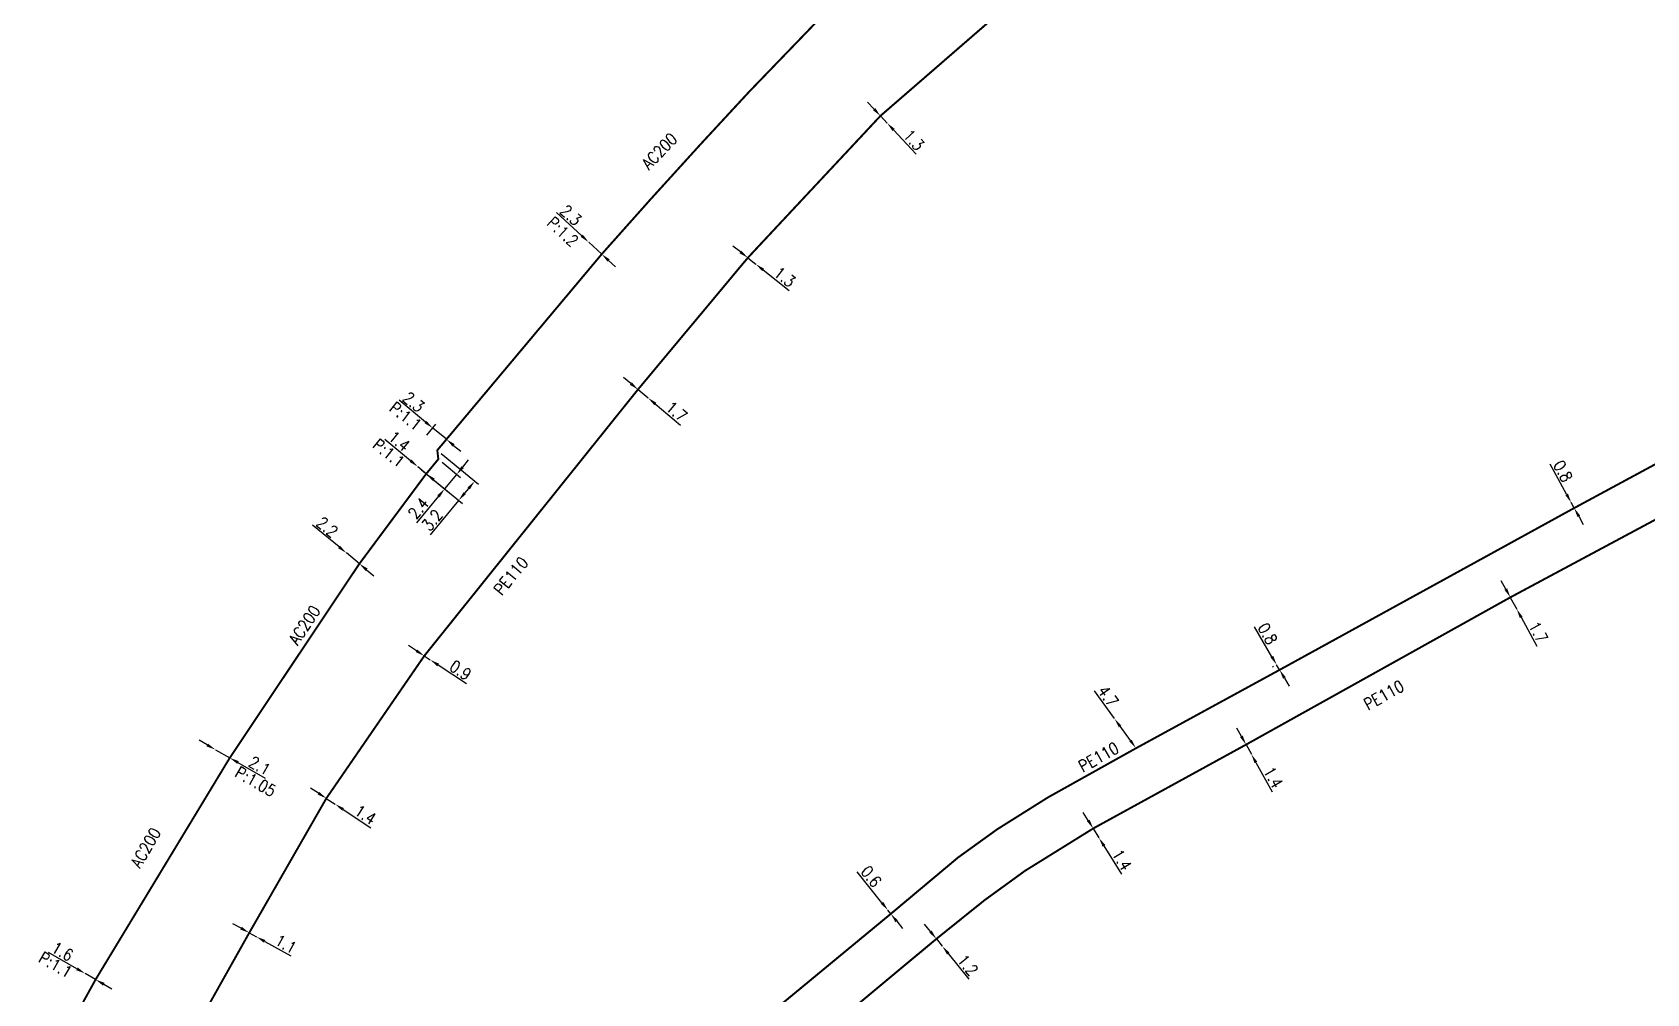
# Model space of a CAD drawing. Header units: millimetres. Extents: x 138988 to 140002, y 128990 to 130001.
# Drawn here: x 139490.1 to 139695.7, y 129465.4 to 129587.8 of the extents above; entities that cross this region are included whole.
import ezdxf
from ezdxf.enums import TextEntityAlignment as Align

# ---------------------------------------------------------------- set-up
doc = ezdxf.new("R2010")
doc.units = ezdxf.units.MM
doc.header["$PDMODE"] = 34
doc.linetypes.add('L_25_AP', pattern=[2000, 1000, 1000])
doc.linetypes.add('L_25_PE', pattern=[2000, 1000, 1000])
doc.layers.get('Defpoints').update_dxf_attribs({"linetype": 'CONTINUOUS'})
doc.layers.add('L_150', color=1, linetype='CONTINUOUS')
doc.styles.get("Standard").update_dxf_attribs({"font": 'romans.shx', "width": 0.85})
doc.dimstyles.get("Standard").update_dxf_attribs({"dimtxt": 1.5, "dimasz": 1.2, "dimexe": 0.625, "dimexo": 0.625, "dimgap": 0.25, "dimtad": 1, "dimdec": 1, "dimzin": 0, "dimdsep": 46, "dimtxsty": 'Standard', "dimcen": -0.5, "dimadec": 0, "dimazin": 0, "dimtfac": 1, "dimtdec": 1, "dimtmove": 0, "dimatfit": 3, "dimfxl": 0, "dimtolj": 1, "dimtzin": 0, "dimarcsym": 0})

# ---------------------------------------------------------------- blocks, each defined once
blk = doc.blocks.new('*D349')
at = {"layer": 'Defpoints', "color": 0, "linetype": 'Continuous', "transparency": 16777216}
for p in [(139517.75, 129473.12), (139518.67, 129472.61), (139518.67, 129472.61)]:
    blk.add_point(p, dxfattribs=at)
at = {"layer": 'L_150', "color": 0, "linetype": 'Continuous', "lineweight": -2, "transparency": 16777216}
for p, q in [((139516.7, 129473.7), (139515.65, 129474.28)), ((139517.75, 129473.12), (139518.67, 129472.61)), ((139519.72, 129472.03), (139523.06, 129470.17))]:
    blk.add_line(p, q, dxfattribs=at)
at = {"layer": 'L_150', "color": 0, "linetype": 'Continuous', "transparency": 16777216}
for points in [[(139516.8, 129473.88), (139516.6, 129473.53), (139517.75, 129473.12)], [(139519.82, 129472.2), (139519.62, 129471.85), (139518.67, 129472.61)]]:
    blk.add_solid(points, dxfattribs=at)
at = {"layer": 'L_150', "color": 0, "linetype": 'Continuous', "transparency": 16777216, "insert": (139522.4, 129471.68), "char_height": 1.5, "attachment_point": 5, "rotation": 330.9949}
blk.add_mtext('\\A1;1.1', dxfattribs=at)
blk = doc.blocks.new('*D350')
at = {"layer": 'Defpoints', "color": 0, "linetype": 'Continuous', "transparency": 16777216}
for p in [(139527.56, 129490.23), (139528.69, 129489.49), (139528.69, 129489.49)]:
    blk.add_point(p, dxfattribs=at)
at = {"layer": 'L_150', "color": 0, "linetype": 'Continuous', "lineweight": -2, "transparency": 16777216}
for p, q in [((139526.56, 129490.89), (139525.56, 129491.55)), ((139527.56, 129490.23), (139528.69, 129489.49)), ((139529.69, 129488.83), (139533.24, 129486.49))]:
    blk.add_line(p, q, dxfattribs=at)
at = {"layer": 'L_150', "color": 0, "linetype": 'Continuous', "transparency": 16777216}
for points in [[(139526.67, 129491.05), (139526.45, 129490.72), (139527.56, 129490.23)], [(139529.8, 129488.99), (139529.58, 129488.66), (139528.69, 129489.49)]]:
    blk.add_solid(points, dxfattribs=at)
at = {"layer": 'L_150', "color": 0, "linetype": 'Continuous', "transparency": 16777216, "insert": (139532.52, 129488.17), "char_height": 1.5, "attachment_point": 5, "rotation": 326.6802}
blk.add_mtext('\\A1;1.4', dxfattribs=at)
blk = doc.blocks.new('*D351')
at = {"layer": 'Defpoints', "color": 0, "linetype": 'Continuous', "transparency": 16777216}
for p in [(139540.03, 129508.37), (139540.79, 129507.87), (139540.79, 129507.87)]:
    blk.add_point(p, dxfattribs=at)
at = {"layer": 'L_150', "color": 0, "linetype": 'Continuous', "lineweight": -2, "transparency": 16777216}
for p, q in [((139539.03, 129509.03), (139538.03, 129509.68)), ((139540.03, 129508.37), (139540.79, 129507.87)), ((139541.79, 129507.22), (139545.39, 129504.85))]:
    blk.add_line(p, q, dxfattribs=at)
at = {"layer": 'L_150', "color": 0, "linetype": 'Continuous', "transparency": 16777216}
for points in [[(139539.14, 129509.19), (139538.92, 129508.86), (139540.03, 129508.37)], [(139541.9, 129507.38), (139541.68, 129507.05), (139540.79, 129507.87)]]:
    blk.add_solid(points, dxfattribs=at)
at = {"layer": 'L_150', "color": 0, "linetype": 'Continuous', "transparency": 16777216, "insert": (139544.64, 129506.54), "char_height": 1.5, "attachment_point": 5, "rotation": 326.7422}
blk.add_mtext('\\A1;0.9', dxfattribs=at)
blk = doc.blocks.new('*D352')
at = {"layer": 'Defpoints', "color": 0, "linetype": 'Continuous', "transparency": 16777216}
for p in [(139567.25, 129542.27), (139568.52, 129541.21), (139568.52, 129541.21)]:
    blk.add_point(p, dxfattribs=at)
at = {"layer": 'L_150', "color": 0, "linetype": 'Continuous', "lineweight": -2, "transparency": 16777216}
for p, q in [((139566.33, 129543.04), (139565.41, 129543.8)), ((139567.25, 129542.27), (139568.52, 129541.21)), ((139569.44, 129540.44), (139572.66, 129537.76))]:
    blk.add_line(p, q, dxfattribs=at)
at = {"layer": 'L_150', "color": 0, "linetype": 'Continuous', "transparency": 16777216}
for points in [[(139566.46, 129543.19), (139566.2, 129542.88), (139567.25, 129542.27)], [(139569.57, 129540.6), (139569.31, 129540.29), (139568.52, 129541.21)]]:
    blk.add_solid(points, dxfattribs=at)
at = {"layer": 'L_150', "color": 0, "linetype": 'Continuous', "transparency": 16777216, "insert": (139572.15, 129539.48), "char_height": 1.5, "attachment_point": 5, "rotation": 320.1805}
blk.add_mtext('\\A1;1.7', dxfattribs=at)
blk = doc.blocks.new('*D353')
at = {"layer": 'Defpoints', "color": 0, "linetype": 'Continuous', "transparency": 16777216}
for p in [(139581.22, 129559.05), (139582.24, 129558.24), (139582.24, 129558.24)]:
    blk.add_point(p, dxfattribs=at)
at = {"layer": 'L_150', "color": 0, "linetype": 'Continuous', "lineweight": -2, "transparency": 16777216}
for p, q in [((139580.27, 129559.79), (139579.33, 129560.53)), ((139581.22, 129559.05), (139582.24, 129558.24)), ((139583.18, 129557.5), (139586.47, 129554.9))]:
    blk.add_line(p, q, dxfattribs=at)
at = {"layer": 'L_150', "color": 0, "linetype": 'Continuous', "transparency": 16777216}
for points in [[(139580.4, 129559.95), (139580.15, 129559.63), (139581.22, 129559.05)], [(139583.3, 129557.66), (139583.05, 129557.34), (139582.24, 129558.24)]]:
    blk.add_solid(points, dxfattribs=at)
at = {"layer": 'L_150', "color": 0, "linetype": 'Continuous', "transparency": 16777216, "insert": (139585.91, 129556.62), "char_height": 1.5, "attachment_point": 5, "rotation": 321.733}
blk.add_mtext('\\A1;1.3', dxfattribs=at)
blk = doc.blocks.new('*D354')
at = {"layer": 'Defpoints', "color": 0, "linetype": 'Continuous', "transparency": 16777216}
for p in [(139598.1, 129577.11), (139598.96, 129576.2), (139598.96, 129576.2)]:
    blk.add_point(p, dxfattribs=at)
at = {"layer": 'L_150', "color": 0, "linetype": 'Continuous', "lineweight": -2, "transparency": 16777216}
for p, q in [((139597.28, 129577.99), (139596.46, 129578.86)), ((139598.1, 129577.11), (139598.96, 129576.2)), ((139599.78, 129575.32), (139602.64, 129572.26))]:
    blk.add_line(p, q, dxfattribs=at)
at = {"layer": 'L_150', "color": 0, "linetype": 'Continuous', "transparency": 16777216}
for points in [[(139597.43, 129578.12), (139597.14, 129577.85), (139598.1, 129577.11)], [(139599.92, 129575.46), (139599.63, 129575.18), (139598.96, 129576.2)]]:
    blk.add_solid(points, dxfattribs=at)
at = {"layer": 'L_150', "color": 0, "linetype": 'Continuous', "transparency": 16777216, "insert": (139602.35, 129574.04), "char_height": 1.5, "attachment_point": 5, "rotation": 313.0849}
blk.add_mtext('\\A1;1.3', dxfattribs=at)
blk = doc.blocks.new('*D374')
at = {"layer": 'Defpoints', "color": 0, "linetype": 'Continuous', "transparency": 16777216}
for p in [(139539.21, 129532.45), (139539.21, 129532.45), (139540.29, 129531.56)]:
    blk.add_point(p, dxfattribs=at)
at = {"layer": 'L_150', "color": 0, "linetype": 'Continuous', "lineweight": -2, "transparency": 16777216}
for p, q in [((139538.29, 129533.22), (139535.02, 129535.93)), ((139540.29, 129531.56), (139539.21, 129532.45)), ((139541.21, 129530.79), (139542.14, 129530.03))]:
    blk.add_line(p, q, dxfattribs=at)
at = {"layer": 'L_150', "color": 0, "linetype": 'Continuous', "transparency": 16777216}
for points in [[(139538.42, 129533.37), (139538.16, 129533.06), (139539.21, 129532.45)], [(139541.34, 129530.95), (139541.09, 129530.64), (139540.29, 129531.56)]]:
    blk.add_solid(points, dxfattribs=at)
at = {"layer": 'L_150', "color": 0, "linetype": 'Continuous', "transparency": 16777216, "insert": (139536.83, 129535.72), "char_height": 1.5, "attachment_point": 5, "rotation": 320.3605}
blk.add_mtext('\\A1;1.4', dxfattribs=at)
blk = doc.blocks.new('*D375')
at = {"layer": 'Defpoints', "color": 0, "linetype": 'Continuous', "transparency": 16777216}
for p in [(139539.21, 129532.45), (139541.82, 129533.41), (139542.62, 129529.62)]:
    blk.add_point(p, dxfattribs=at)
at = {"layer": 'L_150', "color": 0, "linetype": 'Continuous', "lineweight": -2, "transparency": 16777216}
for p, q in [((139539.69, 129532.05), (139543.1, 129529.23)), ((139542.3, 129533.01), (139544.63, 129531.07)), ((139544.92, 129532.4), (139545.68, 129533.32)), ((139544.15, 129531.47), (139542.62, 129529.62)), ((139541.86, 129528.7), (139539.03, 129525.29))]:
    blk.add_line(p, q, dxfattribs=at)
at = {"layer": 'L_150', "color": 0, "linetype": 'Continuous', "transparency": 16777216}
for points in [[(139544.76, 129532.52), (139545.07, 129532.27), (139544.15, 129531.47)], [(139541.7, 129528.83), (139542.01, 129528.57), (139542.62, 129529.62)]]:
    blk.add_solid(points, dxfattribs=at)
at = {"layer": 'L_150', "color": 0, "linetype": 'Continuous', "transparency": 16777216, "insert": (139539.29, 129527.17), "char_height": 1.5, "attachment_point": 5, "rotation": 50.3605}
blk.add_mtext('\\A1;2.4', dxfattribs=at)
blk = doc.blocks.new('*D376')
at = {"layer": 'Defpoints', "color": 0, "linetype": 'Continuous', "transparency": 16777216}
for p in [(139541.69, 129534.55), (139539.21, 129532.45), (139544.4, 129528.15)]:
    blk.add_point(p, dxfattribs=at)
at = {"layer": 'L_150', "color": 0, "linetype": 'Continuous', "lineweight": -2, "transparency": 16777216}
for p, q in [((139542.17, 129534.15), (139546.93, 129530.21)), ((139539.69, 129532.05), (139544.89, 129527.75)), ((139544.4, 129528.15), (139540.8, 129523.8)), ((139545.68, 129529.69), (139545.17, 129529.07))]:
    blk.add_line(p, q, dxfattribs=at)
at = {"layer": 'L_150', "color": 0, "linetype": 'Continuous', "transparency": 16777216}
for points in [[(139545.53, 129529.82), (139545.83, 129529.56), (139546.45, 129530.61)], [(139545.02, 129529.2), (139545.32, 129528.95), (139544.4, 129528.15)]]:
    blk.add_solid(points, dxfattribs=at)
at = {"layer": 'L_150', "color": 0, "linetype": 'Continuous', "transparency": 16777216, "insert": (139541.04, 129525.66), "char_height": 1.5, "attachment_point": 5, "rotation": 50.3605}
blk.add_mtext('\\A1;3.2', dxfattribs=at)
blk = doc.blocks.new('*D377')
at = {"layer": 'Defpoints', "color": 0, "linetype": 'Continuous', "transparency": 16777216}
for p in [(139539.96, 129535.99), (139542.84, 129535.94), (139541.69, 129534.55)]:
    blk.add_point(p, dxfattribs=at)
at = {"layer": 'L_150', "color": 0, "linetype": 'Continuous', "lineweight": -2, "transparency": 16777216}
for p, q in [((139540.19, 129538.14), (139536.82, 129540.93)), ((139540.36, 129536.47), (139541.51, 129537.86)), ((139542.84, 129535.94), (139541.11, 129537.37)), ((139542.09, 129535.03), (139543.24, 129536.42)), ((139543.77, 129535.17), (139544.69, 129534.41))]:
    blk.add_line(p, q, dxfattribs=at)
at = {"layer": 'L_150', "color": 0, "linetype": 'Continuous', "transparency": 16777216}
for points in [[(139540.31, 129538.29), (139540.06, 129537.99), (139541.11, 129537.37)], [(139543.89, 129535.33), (139543.64, 129535.02), (139542.84, 129535.94)]]:
    blk.add_solid(points, dxfattribs=at)
at = {"layer": 'L_150', "color": 0, "linetype": 'Continuous', "transparency": 16777216, "insert": (139538.68, 129540.69), "char_height": 1.5, "attachment_point": 5, "rotation": 320.3605}
blk.add_mtext('\\A1;2.3', dxfattribs=at)
blk = doc.blocks.new('*D381')
at = {"layer": 'Defpoints', "color": 0, "linetype": 'Continuous', "transparency": 16777216}
for p in [(139560.96, 129561.04), (139560.96, 129561.04), (139562.62, 129559.51)]:
    blk.add_point(p, dxfattribs=at)
at = {"layer": 'L_150', "color": 0, "linetype": 'Continuous', "lineweight": -2, "transparency": 16777216}
for p, q in [((139560.08, 129561.85), (139556.86, 129564.81)), ((139562.62, 129559.51), (139560.96, 129561.04)), ((139563.5, 129558.7), (139564.39, 129557.89))]:
    blk.add_line(p, q, dxfattribs=at)
at = {"layer": 'L_150', "color": 0, "linetype": 'Continuous', "transparency": 16777216}
for points in [[(139560.21, 129562), (139559.94, 129561.7), (139560.96, 129561.04)], [(139563.64, 129558.85), (139563.37, 129558.55), (139562.62, 129559.51)]]:
    blk.add_solid(points, dxfattribs=at)
at = {"layer": 'L_150', "color": 0, "linetype": 'Continuous', "transparency": 16777216, "insert": (139558.7, 129564.47), "char_height": 1.5, "attachment_point": 5, "rotation": 317.4234}
blk.add_mtext('\\A1;2.3', dxfattribs=at)
blk = doc.blocks.new('*D385')
at = {"layer": 'Defpoints', "color": 0, "linetype": 'Continuous', "transparency": 16777216}
for p in [(139530.11, 129521.47), (139530.11, 129521.47), (139531.77, 129520.1)]:
    blk.add_point(p, dxfattribs=at)
at = {"layer": 'L_150', "color": 0, "linetype": 'Continuous', "lineweight": -2, "transparency": 16777216}
for p, q in [((139529.19, 129522.24), (139525.82, 129525.03)), ((139531.77, 129520.1), (139530.11, 129521.47)), ((139532.69, 129519.33), (139533.61, 129518.57))]:
    blk.add_line(p, q, dxfattribs=at)
at = {"layer": 'L_150', "color": 0, "linetype": 'Continuous', "transparency": 16777216}
for points in [[(139529.31, 129522.39), (139529.06, 129522.08), (139530.11, 129521.47)], [(139532.82, 129519.49), (139532.56, 129519.18), (139531.77, 129520.1)]]:
    blk.add_solid(points, dxfattribs=at)
at = {"layer": 'L_150', "color": 0, "linetype": 'Continuous', "transparency": 16777216, "insert": (139527.68, 129524.78), "char_height": 1.5, "attachment_point": 5, "rotation": 320.3431}
blk.add_mtext('\\A1;2.2', dxfattribs=at)
blk = doc.blocks.new('*D386')
at = {"layer": 'Defpoints', "color": 0, "linetype": 'Continuous', "transparency": 16777216}
for p in [(139513.44, 129496.43), (139513.44, 129496.43), (139515.27, 129495.39)]:
    blk.add_point(p, dxfattribs=at)
at = {"layer": 'L_150', "color": 0, "linetype": 'Continuous', "lineweight": -2, "transparency": 16777216}
for p, q in [((139512.4, 129497.03), (139511.36, 129497.62)), ((139513.44, 129496.43), (139515.27, 129495.39)), ((139516.31, 129494.8), (139519.79, 129492.82))]:
    blk.add_line(p, q, dxfattribs=at)
at = {"layer": 'L_150', "color": 0, "linetype": 'Continuous', "transparency": 16777216}
for points in [[(139512.5, 129497.2), (139512.3, 129496.85), (139513.44, 129496.43)], [(139516.41, 129494.97), (139516.21, 129494.63), (139515.27, 129495.39)]]:
    blk.add_solid(points, dxfattribs=at)
at = {"layer": 'L_150', "color": 0, "linetype": 'Continuous', "transparency": 16777216, "insert": (139519.07, 129494.38), "char_height": 1.5, "attachment_point": 5, "rotation": 330.3237}
blk.add_mtext('\\A1;2.1', dxfattribs=at)
blk = doc.blocks.new('*D388')
at = {"layer": 'Defpoints', "color": 0, "linetype": 'Continuous', "transparency": 16777216}
for p in [(139496.85, 129467.94), (139496.85, 129467.94), (139498.19, 129467.17)]:
    blk.add_point(p, dxfattribs=at)
at = {"layer": 'L_150', "color": 0, "linetype": 'Continuous', "lineweight": -2, "transparency": 16777216}
for p, q in [((139495.81, 129468.54), (139492.18, 129470.63)), ((139498.19, 129467.17), (139496.85, 129467.94)), ((139499.23, 129466.57), (139500.27, 129465.97))]:
    blk.add_line(p, q, dxfattribs=at)
at = {"layer": 'L_150', "color": 0, "linetype": 'Continuous', "transparency": 16777216}
for points in [[(139495.91, 129468.71), (139495.71, 129468.36), (139496.85, 129467.94)], [(139499.33, 129466.74), (139499.13, 129466.39), (139498.19, 129467.17)]]:
    blk.add_solid(points, dxfattribs=at)
at = {"layer": 'L_150', "color": 0, "linetype": 'Continuous', "transparency": 16777216, "insert": (139493.97, 129470.75), "char_height": 1.5, "attachment_point": 5, "rotation": 330.0738}
blk.add_mtext('\\A1;1.6', dxfattribs=at)
blk = doc.blocks.new('*D1121')
at = {"layer": 'Defpoints', "color": 0, "linetype": 'Continuous', "transparency": 16777216}
for p in [(139686.03, 129527.89), (139686.03, 129527.89), (139686.42, 129527.19)]:
    blk.add_point(p, dxfattribs=at)
at = {"layer": 'L_150', "color": 0, "linetype": 'Continuous', "lineweight": -2, "transparency": 16777216}
for p, q in [((139685.46, 129528.94), (139683.35, 129532.77)), ((139686.42, 129527.19), (139686.03, 129527.89)), ((139687, 129526.14), (139687.58, 129525.09))]:
    blk.add_line(p, q, dxfattribs=at)
at = {"layer": 'L_150', "color": 0, "linetype": 'Continuous', "transparency": 16777216}
for points in [[(139685.63, 129529.04), (139685.28, 129528.85), (139686.03, 129527.89)], [(139687.18, 129526.24), (139686.83, 129526.05), (139686.42, 129527.19)]]:
    blk.add_solid(points, dxfattribs=at)
at = {"layer": 'L_150', "color": 0, "linetype": 'Continuous', "transparency": 16777216, "insert": (139684.99, 129531.87), "char_height": 1.5, "attachment_point": 5, "rotation": 298.8655}
blk.add_mtext('\\A1;0.8', dxfattribs=at)
blk = doc.blocks.new('*D1122')
at = {"layer": 'Defpoints', "color": 0, "linetype": 'Continuous', "transparency": 16777216}
for p in [(139648.54, 129507.24), (139648.67, 129507.31), (139648.92, 129506.59)]:
    blk.add_point(p, dxfattribs=at)
at = {"layer": 'L_150', "color": 0, "linetype": 'Continuous', "lineweight": -2, "transparency": 16777216}
for p, q in [((139647.94, 129508.27), (139645.73, 129512.05)), ((139648.92, 129506.59), (139648.54, 129507.24)), ((139648.13, 129507), (139648, 129506.92)), ((139649.53, 129505.55), (139650.13, 129504.52))]:
    blk.add_line(p, q, dxfattribs=at)
at = {"layer": 'L_150', "color": 0, "linetype": 'Continuous', "transparency": 16777216}
for points in [[(139648.11, 129508.38), (139647.76, 129508.17), (139648.54, 129507.24)], [(139649.7, 129505.66), (139649.36, 129505.45), (139648.92, 129506.59)]]:
    blk.add_solid(points, dxfattribs=at)
at = {"layer": 'L_150', "color": 0, "linetype": 'Continuous', "transparency": 16777216, "insert": (139647.39, 129511.18), "char_height": 1.5, "attachment_point": 5, "rotation": 300.3447}
blk.add_mtext('\\A1;0.8', dxfattribs=at)
blk = doc.blocks.new('*D1123')
at = {"layer": 'Defpoints', "color": 0, "linetype": 'Continuous', "transparency": 16777216}
for p in [(139627.9, 129500.38), (139627.9, 129500.38), (139630.63, 129496.61)]:
    blk.add_point(p, dxfattribs=at)
at = {"layer": 'L_150', "color": 0, "linetype": 'Continuous', "lineweight": -2, "transparency": 16777216}
for p, q in [((139627.9, 129500.38), (139625.34, 129503.92)), ((139629.93, 129497.58), (139628.61, 129499.41))]:
    blk.add_line(p, q, dxfattribs=at)
at = {"layer": 'L_150', "color": 0, "linetype": 'Continuous', "transparency": 16777216}
for points in [[(139628.77, 129499.52), (139628.45, 129499.29), (139627.9, 129500.38)], [(139630.09, 129497.7), (139629.77, 129497.47), (139630.63, 129496.61)]]:
    blk.add_solid(points, dxfattribs=at)
at = {"layer": 'L_150', "color": 0, "linetype": 'Continuous', "transparency": 16777216, "insert": (139627.08, 129503.22), "char_height": 1.5, "attachment_point": 5, "rotation": 305.9434}
blk.add_mtext('\\A1;4.7', dxfattribs=at)
blk = doc.blocks.new('*D1124')
at = {"layer": 'Defpoints', "color": 0, "linetype": 'Continuous', "transparency": 16777216}
for p in [(139599.05, 129476), (139599.05, 129476), (139599.42, 129475.53)]:
    blk.add_point(p, dxfattribs=at)
at = {"layer": 'L_150', "color": 0, "linetype": 'Continuous', "lineweight": -2, "transparency": 16777216}
for p, q in [((139598.3, 129476.94), (139595.16, 129480.9)), ((139599.42, 129475.53), (139599.05, 129476)), ((139600.17, 129474.59), (139600.91, 129473.65))]:
    blk.add_line(p, q, dxfattribs=at)
at = {"layer": 'L_150', "color": 0, "linetype": 'Continuous', "transparency": 16777216}
for points in [[(139598.46, 129477.06), (139598.14, 129476.81), (139599.05, 129476)], [(139600.32, 129474.71), (139600.01, 129474.46), (139599.42, 129475.53)]]:
    blk.add_solid(points, dxfattribs=at)
at = {"layer": 'L_150', "color": 0, "linetype": 'Continuous', "transparency": 16777216, "insert": (139596.93, 129480.28), "char_height": 1.5, "attachment_point": 5, "rotation": 308.4173}
blk.add_mtext('\\A1;0.6', dxfattribs=at)
blk = doc.blocks.new('*D1136')
at = {"layer": 'Defpoints', "color": 0, "linetype": 'Continuous', "transparency": 16777216}
for p in [(139605.22, 129472.34), (139605.98, 129471.41), (139605.98, 129471.41)]:
    blk.add_point(p, dxfattribs=at)
at = {"layer": 'L_150', "color": 0, "linetype": 'Continuous', "lineweight": -2, "transparency": 16777216}
for p, q in [((139604.47, 129473.27), (139603.72, 129474.21)), ((139605.22, 129472.34), (139605.98, 129471.41)), ((139606.73, 129470.47), (139609.37, 129467.22))]:
    blk.add_line(p, q, dxfattribs=at)
at = {"layer": 'L_150', "color": 0, "linetype": 'Continuous', "transparency": 16777216}
for points in [[(139604.63, 129473.4), (139604.31, 129473.15), (139605.22, 129472.34)], [(139606.89, 129470.6), (139606.58, 129470.35), (139605.98, 129471.41)]]:
    blk.add_solid(points, dxfattribs=at)
at = {"layer": 'L_150', "color": 0, "linetype": 'Continuous', "transparency": 16777216, "insert": (139609.21, 129469.01), "char_height": 1.5, "attachment_point": 5, "rotation": 308.9542}
blk.add_mtext('\\A1;1.2', dxfattribs=at)
blk = doc.blocks.new('*D1137')
at = {"layer": 'Defpoints', "color": 0, "linetype": 'Continuous', "transparency": 16777216}
for p in [(139625.19, 129486.4), (139625.92, 129485.21), (139625.92, 129485.21)]:
    blk.add_point(p, dxfattribs=at)
at = {"layer": 'L_150', "color": 0, "linetype": 'Continuous', "lineweight": -2, "transparency": 16777216}
for p, q in [((139624.56, 129487.42), (139623.92, 129488.44)), ((139625.19, 129486.4), (139625.92, 129485.21)), ((139626.56, 129484.19), (139628.79, 129480.57))]:
    blk.add_line(p, q, dxfattribs=at)
at = {"layer": 'L_150', "color": 0, "linetype": 'Continuous', "transparency": 16777216}
for points in [[(139624.73, 129487.52), (139624.39, 129487.31), (139625.19, 129486.4)], [(139626.73, 129484.29), (139626.39, 129484.08), (139625.92, 129485.21)]]:
    blk.add_solid(points, dxfattribs=at)
at = {"layer": 'L_150', "color": 0, "linetype": 'Continuous', "transparency": 16777216, "insert": (139628.84, 129482.4), "char_height": 1.5, "attachment_point": 5, "rotation": 301.7812}
blk.add_mtext('\\A1;1.4', dxfattribs=at)
blk = doc.blocks.new('*D1138')
at = {"layer": 'Defpoints', "color": 0, "linetype": 'Continuous', "transparency": 16777216}
for p in [(139644.64, 129497.07), (139645.32, 129495.85), (139645.32, 129495.85)]:
    blk.add_point(p, dxfattribs=at)
at = {"layer": 'L_150', "color": 0, "linetype": 'Continuous', "lineweight": -2, "transparency": 16777216}
for p, q in [((139644.06, 129498.12), (139643.48, 129499.17)), ((139644.64, 129497.07), (139645.32, 129495.85)), ((139645.9, 129494.8), (139647.96, 129491.08))]:
    blk.add_line(p, q, dxfattribs=at)
at = {"layer": 'L_150', "color": 0, "linetype": 'Continuous', "transparency": 16777216}
for points in [[(139644.23, 129498.22), (139643.88, 129498.03), (139644.64, 129497.07)], [(139646.08, 129494.9), (139645.73, 129494.7), (139645.32, 129495.85)]]:
    blk.add_solid(points, dxfattribs=at)
at = {"layer": 'L_150', "color": 0, "linetype": 'Continuous', "transparency": 16777216, "insert": (139648.1, 129492.9), "char_height": 1.5, "attachment_point": 5, "rotation": 298.9806}
blk.add_mtext('\\A1;1.4', dxfattribs=at)
blk = doc.blocks.new('*D1139')
at = {"layer": 'Defpoints', "color": 0, "linetype": 'Continuous', "transparency": 16777216}
for p in [(139678.29, 129515.82), (139679.1, 129514.33), (139679.1, 129514.33)]:
    blk.add_point(p, dxfattribs=at)
at = {"layer": 'L_150', "color": 0, "linetype": 'Continuous', "lineweight": -2, "transparency": 16777216}
for p, q in [((139677.72, 129516.88), (139677.14, 129517.93)), ((139678.29, 129515.82), (139679.1, 129514.33)), ((139679.68, 129513.28), (139681.68, 129509.6))]:
    blk.add_line(p, q, dxfattribs=at)
at = {"layer": 'L_150', "color": 0, "linetype": 'Continuous', "transparency": 16777216}
for points in [[(139677.89, 129516.97), (139677.54, 129516.78), (139678.29, 129515.82)], [(139679.85, 129513.37), (139679.5, 129513.18), (139679.1, 129514.33)]]:
    blk.add_solid(points, dxfattribs=at)
at = {"layer": 'L_150', "color": 0, "linetype": 'Continuous', "transparency": 16777216, "insert": (139681.85, 129511.39), "char_height": 1.5, "attachment_point": 5, "rotation": 298.5902}
blk.add_mtext('\\A1;1.7', dxfattribs=at)

msp = doc.modelspace()

# ---------------------------------------------------------------- linework, layer by layer
at = {"layer": 'L_150', "linetype": 'L_25_AP', "const_width": 0.25, "flags": 128}
msp.add_lwpolyline([(139668.96, 129658.17), (139641.87, 129634.47), (139631.05, 129625.35), (139627.08, 129622.04), (139625.77, 129621.43), (139616.09, 129617), (139597.17, 129608.82), (139597.17, 129608.82), (139597.05, 129608.08), (139595.61, 129601.47), (139595.49, 129600.92), (139597.3, 129598.19), (139597.65, 129596.91), (139597.44, 129596.7), (139597.44, 129596.7), (139591.05, 129590.2), (139581.42, 129580.22), (139581.42, 129580.22, 0.007098), (139562.62, 129559.51), (139541.69, 129534.55), (139541.82, 129533.41), (139540.29, 129531.56), (139531.77, 129520.1), (139515.27, 129495.39), (139498.19, 129467.17), (139473.96, 129423.32), (139452.9, 129384.92), (139450.53, 129380.72), (139449.41, 129378.69), (139447.39, 129375.73), (139441.86, 129367.68), (139431.28, 129354.8), (139431.28, 129354.8), (139415.24, 129339.32), (139401.72, 129327.48), (139397.3, 129323.6), (139396.92, 129323.27), (139395.44, 129321.86), (139388.63, 129315.35), (139373.42, 129300.72), (139369.31, 129297.31), (139352.3, 129283.18), (139338.03, 129270.57), (139335.8, 129268.6)], format="xyb", dxfattribs=at)
at = {"layer": 'L_150', "linetype": 'L_25_PE', "const_width": 0.25, "flags": 128}
for points in [[(139581.22, 129559.05), (139598.1, 129577.11), (139619.45, 129595.62), (139635.68, 129610.2), (139642.17, 129616.39), (139643.71, 129616.72), (139658.45, 129629.36), (139677.2, 129645.43)], [(139876.24, 129586.37), (139875.25, 129586.17), (139859.21, 129582.9), (139835.15, 129578.23), (139825.93, 129576.44), (139804.63, 129572.3), (139790.91, 129569.25), (139782.18, 129567.04), (139741.23, 129556.85), (139710.75, 129540.33), (139686.42, 129527.19), (139648.92, 129506.59), (139630.63, 129496.61), (139619.44, 129490.36), (139612.96, 129486.29), (139607.98, 129482.7), (139599.42, 129475.53), (139570.28, 129451.47), (139548.67, 129433.26), (139523.81, 129411.35), (139527.39, 129407.09)], [(139456.94, 129364.97), (139457.57, 129364.59), (139457.93, 129365.19), (139463.2, 129366.76), (139479.87, 129372.25), (139488.11, 129375.3), (139492.07, 129378.33), (139495.78, 129381.13), (139500.85, 129385.24), (139513.74, 129395.29), (139517.99, 129398.96), (139527.39, 129407.09), (139533.01, 129411.93), (139559.45, 129434.29), (139583.68, 129454.4), (139605.22, 129472.34), (139611.32, 129477.24), (139616.48, 129480.99), (139625.19, 129486.4), (139644.64, 129497.07), (139678.29, 129515.82), (139709.48, 129532.53), (139731.46, 129544.54), (139731.64, 129544.63)], [(139517.75, 129473.12), (139503.37, 129447.51), (139484.5, 129413.37), (139466.92, 129381.48), (139459.99, 129369.96)]]:
    msp.add_lwpolyline(points, dxfattribs=at)
at = {"layer": 'L_150', "linetype": 'L_25_PE', "flags": 128}
msp.add_lwpolyline([(139517.75, 129473.12, 0.25, 0.25, 0), (139527.56, 129490.23, 0.25, 0.25, 0), (139540.03, 129508.37, 0.25, 0.25, 0), (139567.23, 129542.28, 0.25, 0.25, 0), (139581.22, 129559.05, 0, 0, 0)], format="xyseb", dxfattribs=at)

# ---------------------------------------------------------------- texts
at = {"layer": 'L_150', "linetype": 'Continuous', "width": 0.85}
for s, rotation, p in [('AC200', 46.027, (139568.62, 129570.15)), ('PE110', 50.3892, (139549.91, 129515.97)), ('AC200', 56.2645, (139523.9, 129509.62)), ('AC200', 59.5898, (139503.84, 129481.24))]:
    msp.add_text(s, height=1.5, rotation=rotation, dxfattribs=at).set_placement(p)
for rotation, p in [(29.1249, (139662.18, 129503.38)), (29.1824, (139625.88, 129495.5))]:
    msp.add_text('PE110', height=1.5, rotation=rotation, dxfattribs=at).set_placement(p, align=Align.MIDDLE)
at = {"layer": 'L_150', "linetype": 'Continuous', "char_height": 1.5, "attachment_point": 9}
for s, insert, rotation in [('\\A1;P:1.2', (139558.78, 129560.33), 317.4234), ('\\A1;P:1.1', (139538.92, 129536.94), 321.8677), ('\\A1;P:1.1', (139536.78, 129532.24), 321.8677), ('\\A1;P:1.05', (139520.58, 129490.35), 330.3237), ('\\A1;P:1.1', (139494.62, 129467.29), 330.0738)]:
    msp.add_mtext(s, dxfattribs=dict(at, insert=insert, rotation=rotation))

# ---------------------------------------------------------------- dimensions: what is measured, and where the dimension line sits
at = {"layer": 'L_150', "linetype": 'Continuous'}
for base, p1, p2, angle, picture, middle in [((139598.956576, 129576.197054), (139598.102724, 129577.109981), (139598.956576, 129576.197054), 133.084898, '*D354', (139601.616933, 129573.352631)), ((139560.96, 129561.04), (139562.62, 129559.51), (139560.96, 129561.04), 317.4234, '*D381', (139558.03, 129563.73)), ((139582.24, 129558.24), (139581.22, 129559.05), (139582.24, 129558.24), 141.733, '*D353', (139585.29, 129555.83)), ((139542.842, 129535.9386), (139539.9596, 129535.9861), (139541.6922, 129534.5507), 140.3605, '*D377', (139538.0401, 129539.9167)), ((139568.52, 129541.21), (139567.25, 129542.27), (139568.52, 129541.21), 140.1805, '*D352', (139571.51, 129538.72)), ((139539.21, 129532.45), (139540.29, 129531.56), (139539.21, 129532.45), 320.3605, '*D374', (139536.19, 129534.95)), ((139544.4, 129528.15), (139541.69, 129534.55), (139539.21, 129532.45), 50.3605, '*D376', (139541.81, 129525.02)), ((139542.62, 129529.62), (139541.82, 129533.41), (139539.21, 129532.45), 50.3605, '*D375', (139540.06, 129526.53)), ((139686.03, 129527.89), (139686.42, 129527.19), (139686.03, 129527.89), 298.8655, '*D1121', (139684.11, 129531.38)), ((139530.11, 129521.47), (139531.77, 129520.1), (139530.11, 129521.47), 320.3431, '*D385', (139527.04, 129524.01)), ((139679.1, 129514.33), (139678.29, 129515.82), (139679.1, 129514.33), 118.5902, '*D1139', (139680.97, 129510.91)), ((139648.5427, 129507.2389), (139648.9223, 129506.5904), (139648.667, 129507.3117), 300.3447, '*D1122', (139646.5291, 129510.6786)), ((139540.79, 129507.87), (139540.03, 129508.37), (139540.79, 129507.87), 146.7422, '*D351', (139544.09, 129505.7)), ((139627.904, 129500.3779), (139630.6335, 129496.6133), (139627.904, 129500.3779), 305.9434, '*D1123', (139626.2689, 129502.6332)), ((139645.32, 129495.85), (139644.64, 129497.07), (139645.32, 129495.85), 118.9806, '*D1138', (139647.22, 129492.42)), ((139513.44, 129496.43), (139515.27, 129495.39), (139513.44, 129496.43), 330.3237, '*D386', (139518.57, 129493.51)), ((139528.69, 129489.49), (139527.56, 129490.23), (139528.69, 129489.49), 146.6802, '*D350', (139531.97, 129487.33)), ((139625.92, 129485.21), (139625.19, 129486.4), (139625.92, 129485.21), 121.7812, '*D1137', (139627.99, 129481.87)), ((139599.05, 129476), (139599.42, 129475.53), (139599.05, 129476), 308.4173, '*D1124', (139596.15, 129479.65)), ((139518.67, 129472.61), (139517.75, 129473.12), (139518.67, 129472.61), 150.9949, '*D349', (139521.92, 129470.81)), ((139496.84705, 129467.93911), (139498.19039, 129467.16584), (139496.84705, 129467.93911), 330.07383, '*D388', (139493.47169, 129469.88208)), ((139605.98, 129471.41), (139605.22, 129472.34), (139605.98, 129471.41), 128.9542, '*D1136', (139608.43, 129468.38))]:
    dim = msp.add_linear_dim(base=base, p1=p1, p2=p2, angle=angle, dimstyle='Standard', dxfattribs=at)
    dim.commit()
    dim.dimension.update_dxf_attribs({"geometry": picture, "text_midpoint": middle, "dimtype": 160})

doc.saveas('drawing.dxf')
